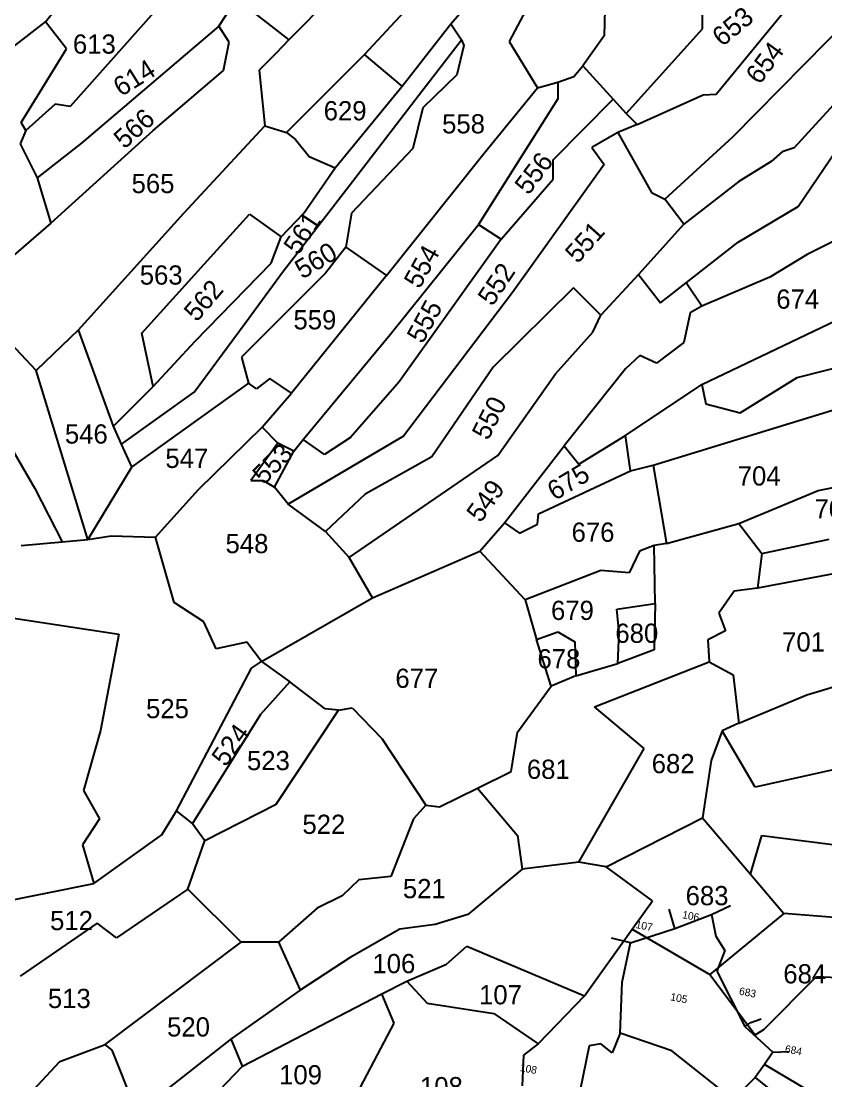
# Model space of a CAD drawing. Header units: metres. Extents: x 291362 to 296970, y 2012513 to 2016467.
# Drawn here: x 293401 to 293786, y 2015023 to 2015529 of the extents above; entities that cross this region are included whole.
import ezdxf
from ezdxf.enums import TextEntityAlignment as Align

# ---------------------------------------------------------------- set-up
doc = ezdxf.new("R2010")
doc.units = ezdxf.units.M
doc.layers.add('POLY_PARCEL', color=6, linetype='Continuous')
doc.layers.add('TEXT_PARCEL', color=7, linetype='Continuous')
doc.styles.add('TEXT_MAP', font='')
doc.styles.get('TEXT_MAP').set_extended_font_data('Kruti Dev 050')

msp = doc.modelspace()

# ---------------------------------------------------------------- linework, layer by layer
at = {"layer": 'POLY_PARCEL'}
for p, q in [((293529.46, 2015520.62), (293574.45, 2015566.13)), ((293606.97, 2015528.2), (293627.57, 2015552.04)), ((293681.01, 2015550.84), (293680.35, 2015522.56)), ((293727.41, 2015525.85), (293727.41, 2015549.53)), ((293741.88, 2015474.23), (293813.02, 2015546.26)), ((293496.07, 2015527.05), (293504.52, 2015540.12)), ((293504.52, 2015540.12), (293529.46, 2015520.62)), ((293413.06, 2015529.23), (293417.65, 2015534.84)), ((293565.78, 2015513.58), (293586.92, 2015536.33)), ((293644.11, 2015537.09), (293634.9, 2015519.75)), ((293733.99, 2015494.61), (293768.53, 2015536.7)), ((293464.95, 2015533.62), (293424.83, 2015488.65)), ((293827.83, 2015530.81), (293771.17, 2015468.96)), ((293356.45, 2015485.71), (293413.06, 2015529.23)), ((293423.21, 2015516.28), (293413.06, 2015529.23)), ((293496.07, 2015527.05), (293430.48, 2015471.25)), ((293500.95, 2015519.47), (293496.07, 2015527.05)), ((293583.66, 2015498.41), (293606.97, 2015528.2)), ((293606.97, 2015528.2), (293612.08, 2015520.55)), ((293690.88, 2015485.41), (293727.41, 2015525.85)), ((293498.24, 2015505.92), (293500.95, 2015519.47)), ((293529.46, 2015520.62), (293523.49, 2015514.12)), ((293591.48, 2015494), (293612.08, 2015520.55)), ((293612.08, 2015520.55), (293613.16, 2015517.84)), ((293634.9, 2015519.75), (293648.45, 2015497.54)), ((293680.35, 2015522.56), (293670.16, 2015508.09)), ((293401.52, 2015481.07), (293423.21, 2015516.28)), ((293523.49, 2015514.12), (293515.36, 2015505.99)), ((293613.16, 2015517.84), (293609.91, 2015503.76)), ((293528.37, 2015476.19), (293565.78, 2015513.58)), ((293583.66, 2015498.41), (293565.78, 2015513.58)), ((293464.63, 2015477.21), (293498.24, 2015505.92)), ((293515.36, 2015505.99), (293518.07, 2015479.44)), ((293665.8, 2015502.96), (293670.16, 2015508.09)), ((293670.16, 2015508.09), (293684.65, 2015492.23)), ((293609.91, 2015503.76), (293593.65, 2015488.05)), ((293648.45, 2015497.54), (293658.21, 2015500.25)), ((293658.21, 2015500.25), (293658.16, 2015492.38)), ((293658.21, 2015500.25), (293665.8, 2015502.96)), ((293551.68, 2015459.4), (293583.66, 2015498.41)), ((293560.04, 2015452.83), (293591.48, 2015494)), ((293622.92, 2015466.37), (293648.45, 2015497.54)), ((293696.15, 2015480.14), (293727.73, 2015494.28)), ((293727.73, 2015494.28), (293733.99, 2015494.61)), ((293417.79, 2015489.74), (293403.69, 2015477.28)), ((293424.83, 2015488.65), (293417.79, 2015489.74)), ((293658.16, 2015492.38), (293620.21, 2015432.24)), ((293655.99, 2015463.12), (293684.65, 2015492.23)), ((293684.65, 2015492.23), (293690.88, 2015485.41)), ((293593.65, 2015488.05), (293588.77, 2015468.54)), ((293690.88, 2015485.41), (293696.15, 2015480.14)), ((293403.69, 2015477.28), (293401.52, 2015481.07)), ((293479.27, 2015437.66), (293518.07, 2015479.44)), ((293518.07, 2015479.44), (293528.37, 2015476.19)), ((293696.15, 2015480.14), (293686.94, 2015476.2)), ((293403.69, 2015477.28), (293400.98, 2015470.78)), ((293415.62, 2015432.85), (293464.63, 2015477.21)), ((293528.37, 2015476.19), (293532.71, 2015472.94)), ((293686.94, 2015476.2), (293674.42, 2015469.08)), ((293686.94, 2015476.2), (293703.06, 2015447.59)), ((293709.31, 2015444.3), (293741.88, 2015474.23)), ((293400.98, 2015470.78), (293409.11, 2015454.52)), ((293430.48, 2015471.25), (293409.11, 2015454.52)), ((293532.71, 2015472.94), (293539.21, 2015464.82)), ((293588.77, 2015468.54), (293559.5, 2015437.66)), ((293674.42, 2015469.08), (293680.38, 2015460.96)), ((293771.17, 2015468.96), (293765.57, 2015466.99)), ((293539.21, 2015464.82), (293551.68, 2015459.4)), ((293576.3, 2015407.86), (293622.92, 2015466.37)), ((293765.57, 2015466.99), (293760.31, 2015462.39)), ((293773.15, 2015440.88), (293791.58, 2015468.17)), ((293536.73, 2015437.66), (293551.68, 2015459.4)), ((293680.38, 2015460.96), (293636.47, 2015399.74)), ((293655.99, 2015453.91), (293655.99, 2015463.12)), ((293760.31, 2015462.39), (293744.84, 2015452.85)), ((293409.11, 2015454.52), (293415.62, 2015432.85)), ((293631.05, 2015425.2), (293655.99, 2015453.91)), ((293526.43, 2015409.49), (293560.04, 2015452.83)), ((293744.84, 2015452.85), (293718.52, 2015432.46)), ((293703.06, 2015447.59), (293709.31, 2015444.3)), ((293718.52, 2015432.46), (293709.31, 2015444.3)), ((293744.53, 2015423.78), (293773.15, 2015440.88)), ((293428.85, 2015381.86), (293479.27, 2015437.66)), ((293489.03, 2015413.28), (293510.71, 2015437.12)), ((293510.71, 2015437.12), (293525.89, 2015426.28)), ((293525.89, 2015426.28), (293536.73, 2015437.66)), ((293559.5, 2015437.66), (293556.79, 2015421.41)), ((293816.25, 2015437.26), (293777.43, 2015417.86)), ((293415.62, 2015432.85), (293375.5, 2015398.18)), ((293577.93, 2015379.69), (293620.21, 2015432.24)), ((293620.21, 2015432.24), (293631.05, 2015425.2)), ((293718.52, 2015432.46), (293696.82, 2015408.32)), ((293521.01, 2015413.82), (293525.89, 2015426.28)), ((293631.05, 2015425.2), (293582.27, 2015356.94)), ((293719.52, 2015404.38), (293744.53, 2015423.78)), ((293556.79, 2015421.41), (293547.03, 2015408.95)), ((293556.79, 2015421.41), (293576.3, 2015407.86)), ((293777.43, 2015417.86), (293759.66, 2015407.01)), ((293459.21, 2015380.23), (293489.03, 2015413.28)), ((293484.69, 2015376.44), (293521.01, 2015413.82)), ((293547.03, 2015408.95), (293506.92, 2015368.86)), ((293508.54, 2015385.11), (293526.43, 2015409.49)), ((293576.3, 2015407.86), (293530.77, 2015351.52)), ((293696.82, 2015408.32), (293678.76, 2015388.9)), ((293696.82, 2015408.32), (293707.35, 2015394.84)), ((293707.35, 2015394.84), (293719.52, 2015404.38)), ((293727.09, 2015393.2), (293719.52, 2015404.38)), ((293759.66, 2015407.01), (293727.09, 2015393.2)), ((293636.47, 2015399.74), (293584.43, 2015330.93)), ((293665.75, 2015401.9), (293627.26, 2015363.98)), ((293678.76, 2015388.9), (293665.75, 2015401.9)), ((293408.67, 2015362.47), (293378.55, 2015394.38)), ((293727.09, 2015393.2), (293721.5, 2015389.91)), ((293674.96, 2015380.77), (293678.76, 2015388.9)), ((293721.5, 2015389.91), (293718.53, 2015375.77)), ((293484.15, 2015352.06), (293508.54, 2015385.11)), ((293727.09, 2015355.71), (293791.25, 2015386.29)), ((293428.85, 2015381.86), (293408.67, 2015362.47)), ((293445.66, 2015335.81), (293428.85, 2015381.86)), ((293464.63, 2015354.77), (293459.21, 2015380.23)), ((293536.44, 2015329.45), (293577.93, 2015379.69)), ((293657.07, 2015360.73), (293674.96, 2015380.77)), ((293464.63, 2015354.77), (293484.69, 2015376.44)), ((293718.53, 2015375.77), (293705.37, 2015365.9)), ((293506.92, 2015368.86), (293510.17, 2015356.39)), ((293697.48, 2015369.52), (293690.57, 2015363.27)), ((293705.37, 2015365.9), (293697.48, 2015369.52)), ((293772.72, 2015359.04), (293820.61, 2015371.14)), ((293433.34, 2015281.6), (293408.67, 2015362.47)), ((293627.26, 2015363.98), (293597.99, 2015321.18)), ((293690.57, 2015363.27), (293661.28, 2015326.44)), ((293520.47, 2015358.56), (293513.96, 2015353.69)), ((293530.77, 2015351.52), (293520.47, 2015358.56)), ((293582.27, 2015356.94), (293558.96, 2015330.39)), ((293629.43, 2015321.72), (293657.07, 2015360.73)), ((293745.35, 2015342.21), (293772.72, 2015359.04)), ((293445.66, 2015335.81), (293464.63, 2015354.77)), ((293449.45, 2015327.14), (293484.15, 2015352.06)), ((293510.17, 2015356.39), (293454.33, 2015316.3)), ((293513.96, 2015353.69), (293510.17, 2015356.39)), ((293690.57, 2015331.38), (293727.09, 2015355.71)), ((293727.09, 2015355.71), (293729.03, 2015346.42)), ((293382.18, 2015350.14), (293407.94, 2015305.9)), ((293516.67, 2015335.27), (293530.77, 2015351.52)), ((293703.75, 2015317.1), (293791.12, 2015343.85)), ((293729.03, 2015346.42), (293745.35, 2015342.21)), ((293449.45, 2015327.14), (293445.66, 2015335.81)), ((293486.32, 2015305.47), (293516.67, 2015335.27)), ((293524.26, 2015327.68), (293516.67, 2015335.27)), ((293454.33, 2015316.3), (293449.45, 2015327.14)), ((293524.26, 2015327.68), (293511.25, 2015309.8)), ((293531.85, 2015323.89), (293524.26, 2015327.68)), ((293584.43, 2015330.93), (293529.14, 2015298.43)), ((293531.85, 2015323.89), (293536.44, 2015329.45)), ((293546.49, 2015322.26), (293536.44, 2015329.45)), ((293558.96, 2015330.39), (293546.49, 2015322.26)), ((293668.19, 2015317.57), (293690.57, 2015331.38)), ((293692.9, 2015314.39), (293690.57, 2015331.38)), ((293522.64, 2015306.55), (293531.85, 2015323.89)), ((293558.41, 2015272.96), (293629.43, 2015321.72)), ((293632.73, 2015289.47), (293661.28, 2015326.44)), ((293661.28, 2015326.44), (293668.19, 2015317.57)), ((293597.99, 2015321.18), (293566, 2015303.3)), ((293692.9, 2015314.39), (293703.75, 2015317.1)), ((293703.75, 2015317.1), (293710.25, 2015279.72)), ((293454.33, 2015316.3), (293433.34, 2015281.6)), ((293648.99, 2015293.8), (293692.9, 2015314.39)), ((293511.25, 2015309.8), (293517.21, 2015309.8)), ((293517.21, 2015309.8), (293522.64, 2015306.55)), ((293529.14, 2015298.43), (293522.64, 2015306.55)), ((293782.7, 2015304.93), (293805.33, 2015309.66)), ((293407.94, 2015305.9), (293421.01, 2015280.48)), ((293465.72, 2015282.71), (293486.32, 2015305.47)), ((293566, 2015303.3), (293547.03, 2015285.42)), ((293744.8, 2015289.15), (293782.7, 2015304.93)), ((293547.03, 2015285.42), (293529.14, 2015298.43)), ((293648.45, 2015288.93), (293648.99, 2015293.8)), ((293620.81, 2015275.92), (293632.73, 2015289.47)), ((293632.73, 2015289.47), (293639.78, 2015284.59)), ((293639.78, 2015284.59), (293648.45, 2015288.93)), ((293710.25, 2015279.72), (293744.8, 2015289.15)), ((293744.8, 2015289.15), (293755.86, 2015274.95)), ((293421.01, 2015280.48), (293433.34, 2015281.6)), ((293433.34, 2015281.6), (293444.58, 2015283.26)), ((293444.58, 2015283.26), (293465.72, 2015282.71)), ((293474.71, 2015251.44), (293465.72, 2015282.71)), ((293547.03, 2015285.42), (293558.41, 2015272.96)), ((293755.86, 2015274.95), (293787.96, 2015281.79)), ((293401.41, 2015278.7), (293421.01, 2015280.48)), ((293569.58, 2015253.61), (293620.81, 2015275.92)), ((293642.49, 2015252.63), (293620.81, 2015275.92)), ((293697.24, 2015275.92), (293692.36, 2015265.63)), ((293704.29, 2015278.63), (293697.24, 2015275.92)), ((293710.25, 2015279.72), (293704.29, 2015278.63)), ((293704.83, 2015251), (293704.29, 2015278.63)), ((293569.58, 2015253.61), (293558.41, 2015272.96)), ((293755.86, 2015274.95), (293753.68, 2015258.36)), ((293821.04, 2015270.98), (293753.68, 2015258.36)), ((293678.81, 2015266.71), (293642.49, 2015252.63)), ((293692.36, 2015265.63), (293678.81, 2015266.71)), ((293742.62, 2015256.78), (293735.26, 2015246.26)), ((293753.68, 2015258.36), (293742.62, 2015256.78)), ((293488.81, 2015242.23), (293474.71, 2015251.44)), ((293516.45, 2015223.27), (293569.58, 2015253.61)), ((293642.49, 2015252.63), (293647.91, 2015233.67)), ((293686.4, 2015248.29), (293704.83, 2015251)), ((293704.83, 2015251), (293704.29, 2015228.79)), ((293373.34, 2015247.65), (293448.15, 2015236.28)), ((293687.48, 2015236.92), (293686.4, 2015248.29)), ((293735.26, 2015246.26), (293738.41, 2015237.85)), ((293494.77, 2015229.23), (293488.81, 2015242.23)), ((293448.15, 2015236.28), (293439.48, 2015190.22)), ((293647.91, 2015233.67), (293658.21, 2015237.46)), ((293658.21, 2015237.46), (293666.34, 2015232.58)), ((293686.94, 2015222.29), (293687.48, 2015236.92)), ((293738.41, 2015237.85), (293729.99, 2015233.64)), ((293509.41, 2015232.48), (293494.77, 2015229.23)), ((293516.45, 2015223.27), (293509.41, 2015232.48)), ((293654.96, 2015211.45), (293647.91, 2015233.67)), ((293666.34, 2015232.58), (293666.88, 2015216.33)), ((293729.99, 2015233.64), (293730.52, 2015223.12)), ((293704.29, 2015228.79), (293686.94, 2015222.29)), ((293511.58, 2015220.02), (293516.45, 2015223.27)), ((293516.45, 2015223.27), (293530.01, 2015213.52)), ((293666.88, 2015216.33), (293686.94, 2015222.29)), ((293675.79, 2015201.56), (293730.52, 2015223.12)), ((293730.52, 2015223.12), (293742.1, 2015216.81)), ((293777.36, 2015207.34), (293821.57, 2015220.49)), ((293475.8, 2015151.76), (293511.58, 2015220.02)), ((293666.88, 2015216.33), (293654.96, 2015211.45)), ((293742.1, 2015216.81), (293744.73, 2015193.67)), ((293530.01, 2015213.52), (293515.91, 2015197.81)), ((293546.81, 2015200.52), (293530.01, 2015213.52)), ((293638.95, 2015189.46), (293654.96, 2015211.45)), ((293744.73, 2015193.67), (293777.36, 2015207.34)), ((293523.5, 2015155.01), (293553.32, 2015199.98)), ((293553.32, 2015199.98), (293546.81, 2015200.52)), ((293553.32, 2015199.98), (293559.82, 2015201.06)), ((293559.82, 2015201.06), (293573.92, 2015186.43)), ((293699.47, 2015181.57), (293675.79, 2015201.56)), ((293515.91, 2015197.81), (293483.39, 2015145.8)), ((293439.48, 2015190.22), (293431.35, 2015161.51)), ((293736.83, 2015189.98), (293731.57, 2015175.78)), ((293744.73, 2015193.67), (293736.83, 2015189.98)), ((293752.62, 2015163.16), (293736.83, 2015189.98)), ((293573.92, 2015186.43), (293595.06, 2015154.47)), ((293635.79, 2015170.52), (293638.95, 2015189.46)), ((293858.93, 2015186.83), (293752.62, 2015163.16)), ((293668.28, 2015127.17), (293699.47, 2015181.57)), ((293731.57, 2015175.78), (293727.36, 2015148.43)), ((293619.74, 2015162.63), (293635.79, 2015170.52)), ((293431.35, 2015161.51), (293438.94, 2015147.97)), ((293601.58, 2015153.69), (293619.74, 2015162.63)), ((293619.74, 2015162.63), (293638.95, 2015140.02)), ((293489.35, 2015137.67), (293523.5, 2015155.01)), ((293595.06, 2015154.47), (293589.09, 2015147.97)), ((293595.06, 2015154.47), (293601.58, 2015153.69)), ((293468.75, 2015140.38), (293475.8, 2015151.76)), ((293483.39, 2015145.8), (293475.8, 2015151.76)), ((293438.94, 2015147.97), (293430.8, 2015135.51)), ((293483.39, 2015145.8), (293489.35, 2015137.67)), ((293589.09, 2015147.97), (293578.25, 2015120.34)), ((293681.29, 2015125), (293727.36, 2015148.43)), ((293727.36, 2015148.43), (293750.33, 2015121.45)), ((293436.23, 2015117.09), (293468.75, 2015140.38)), ((293638.95, 2015140.02), (293641.18, 2015123.92)), ((293750.33, 2015121.45), (293755.78, 2015140.02)), ((293755.78, 2015140.02), (293859.46, 2015126.87)), ((293430.8, 2015135.51), (293436.23, 2015117.09)), ((293481.22, 2015114.38), (293489.35, 2015137.67)), ((293641.18, 2015123.92), (293615.16, 2015102.25)), ((293668.28, 2015127.17), (293641.18, 2015123.92)), ((293681.29, 2015125), (293668.28, 2015127.17)), ((293703.52, 2015108.75), (293681.29, 2015125)), ((293563.07, 2015118.71), (293554.94, 2015111.13)), ((293578.25, 2015120.34), (293563.07, 2015118.71)), ((293750.33, 2015121.45), (293766.31, 2015102.67)), ((293382.56, 2015106.25), (293436.23, 2015117.09)), ((293481.22, 2015114.38), (293447.07, 2015091.08)), ((293506.7, 2015088.91), (293481.22, 2015114.38)), ((293554.94, 2015111.13), (293543.02, 2015105.17)), ((293693.76, 2015095.21), (293703.52, 2015108.75)), ((293543.02, 2015105.17), (293524.59, 2015088.91)), ((293714.12, 2015095.55), (293711.45, 2015104.71)), ((293731.77, 2015102.27), (293740.81, 2015106.43)), ((293615.16, 2015102.25), (293599.44, 2015097.37)), ((293714.12, 2015095.55), (293731.77, 2015102.27)), ((293766.31, 2015102.67), (293730.96, 2015073.54)), ((293731.77, 2015102.27), (293733.71, 2015091.88)), ((293811.69, 2015099.01), (293766.31, 2015102.67)), ((293437.85, 2015098.12), (293400.99, 2015072.66)), ((293447.07, 2015091.08), (293437.85, 2015098.12)), ((293582.63, 2015095.21), (293558.78, 2015081.66)), ((293599.44, 2015097.37), (293582.63, 2015095.21)), ((293670.99, 2015063.24), (293693.76, 2015095.21)), ((293692.98, 2015088.69), (293714.12, 2015095.55)), ((293693.76, 2015095.21), (293730.96, 2015073.54)), ((293441.69, 2015039.94), (293506.7, 2015088.91)), ((293524.59, 2015088.91), (293506.7, 2015088.91)), ((293524.59, 2015088.91), (293534.93, 2015065.95)), ((293692.98, 2015088.69), (293683.89, 2015090.92)), ((293688.95, 2015069.86), (293692.98, 2015088.69)), ((293733.71, 2015091.88), (293738.06, 2015084.95)), ((293604.86, 2015078.41), (293614.62, 2015087.08)), ((293614.62, 2015087.08), (293670.99, 2015063.24)), ((293738.06, 2015084.95), (293734.2, 2015075.02)), ((293558.78, 2015081.66), (293534.93, 2015065.95)), ((293585.89, 2015070.28), (293604.86, 2015078.41)), ((293730.96, 2015073.54), (293752.53, 2015044.61)), ((293734.2, 2015075.02), (293747.7, 2015048.7)), ((293573.96, 2015064.32), (293585.89, 2015070.28)), ((293585.89, 2015070.28), (293595.65, 2015059.78)), ((293687.99, 2015045.43), (293688.95, 2015069.86)), ((293756.74, 2015047.24), (293782.01, 2015072.49)), ((293782.01, 2015072.49), (293819.9, 2015070.91)), ((293534.93, 2015065.95), (293501.86, 2015042.65)), ((293507.28, 2015029.65), (293573.96, 2015064.32)), ((293579.92, 2015050.24), (293573.96, 2015064.32)), ((293670.99, 2015063.24), (293648.77, 2015040.28)), ((293595.65, 2015059.78), (293627.63, 2015054.91)), ((293627.63, 2015054.91), (293648.77, 2015040.28)), ((293550.11, 2014993.89), (293579.92, 2015050.24)), ((293747.7, 2015048.7), (293750.46, 2015050.55)), ((293747.7, 2015048.7), (293761.04, 2015036.35)), ((293750.46, 2015050.55), (293755.42, 2015052.35)), ((293687.99, 2015045.43), (293684.21, 2015036.03)), ((293712.75, 2015037), (293687.99, 2015045.43)), ((293752.53, 2015044.61), (293756.74, 2015047.24)), ((293420.01, 2015031.82), (293441.69, 2015039.94)), ((293444.94, 2015037.24), (293441.69, 2015039.94)), ((293501.86, 2015042.65), (293456.87, 2015007.44)), ((293507.28, 2015029.65), (293501.86, 2015042.65)), ((293648.77, 2015040.28), (293641.73, 2015034.86)), ((293673.11, 2015039.35), (293663.91, 2014993.69)), ((293678.82, 2015040.41), (293673.11, 2015039.35)), ((293684.21, 2015036.03), (293678.82, 2015040.41)), ((293456.87, 2015007.44), (293444.94, 2015037.24)), ((293641.73, 2015034.86), (293641.18, 2015020.23)), ((293742.14, 2015013.66), (293712.75, 2015037)), ((293761.04, 2015036.35), (293757.1, 2015030.41)), ((293761.04, 2015036.35), (293768.84, 2015036.6)), ((293403.2, 2015013.94), (293420.01, 2015031.82)), ((293480.72, 2015002.02), (293507.28, 2015029.65)), ((293757.1, 2015030.41), (293752.67, 2015024.29)), ((293784.12, 2015014.36), (293757.1, 2015030.41)), ((293752.67, 2015024.29), (293742.14, 2015013.66)), ((293752.67, 2015024.29), (293763.41, 2015015.48))]:
    msp.add_line(p, q, dxfattribs=at)

# ---------------------------------------------------------------- texts
at = {"layer": 'TEXT_PARCEL', "style": 'TEXT_MAP'}
for s, height, rotation, p in [('653', 9.19, 39.5943, (293741.79, 2015527.02)), ('654', 9.19, 53.411, (293757.15, 2015509.67)), ('614', 9.19, 31.9903, (293455.52, 2015502.47)), ('566', 9.19, 41.6169, (293455.44, 2015478.23)), ('556', 9.19, 53.1141, (293646.64, 2015456.84)), ('561', 9.19, 56.2946, (293535.86, 2015428.2)), ('551', 9.19, 48.3499, (293671.11, 2015423.82)), ('560', 9.19, 30.949, (293542.4, 2015415.08)), ('554', 9.19, 60.9311, (293593.08, 2015412.17)), ('552', 9.19, 56.2946, (293628.77, 2015403.78)), ('562', 9.19, 49.3822, (293488.66, 2015395.98)), ('555', 9.19, 61.3756, (293594.45, 2015385.92)), ('550', 9.19, 63.4217, (293625.32, 2015339.77)), ('553', 9.19, 44.9833, (293521.66, 2015317.86)), ('675', 9.19, 30.949, (293663.17, 2015309.15)), ('549', 9.19, 53.9567, (293623.54, 2015300.14)), ('524', 9.19, 53.9568, (293501.59, 2015183.39)), ('106', 3.638, 349.1934, (293721.82, 2015101.49)), ('107', 3.638, 349.1934, (293699.54, 2015096.78)), ('105', 3.638, 349.1934, (293716.15, 2015062.21)), ('683', 3.638, 349.1934, (293748.98, 2015064.94)), ('684', 3.638, 349.1934, (293770.95, 2015037.31)), ('108', 3.638, 349.1934, (293644.16, 2015028.39))]:
    msp.add_text(s, height=height, rotation=rotation, dxfattribs=at).set_placement(p, align=Align.MIDDLE)
for s, p in [('613', (293436.47, 2015518.56)), ('629', (293556.44, 2015486.66)), ('558', (293613.08, 2015480.4)), ('565', (293464.53, 2015451.85)), ('563', (293468.44, 2015408.08)), ('674', (293772.93, 2015396.57)), ('559', (293541.97, 2015386.68)), ('546', (293432.63, 2015332.04)), ('547', (293480.69, 2015320.32)), ('704', (293754.5, 2015311.98)), ('703', (293791.24, 2015296.23)), ('676', (293675.02, 2015285.07)), ('548', (293509.47, 2015279.62)), ('679', (293665.18, 2015247.68)), ('680', (293695.98, 2015236.74)), ('701', (293775.74, 2015232.57)), ('678', (293658.71, 2015224.54)), ('677', (293590.73, 2015215.19)), ('525', (293471.45, 2015200.69)), ('523', (293519.74, 2015175.84)), ('681', (293653.64, 2015171.67)), ('682', (293713.35, 2015174.37)), ('522', (293546.26, 2015145.34)), ('521', (293594.32, 2015114.59)), ('683', (293729.58, 2015111.22)), ('512', (293425.54, 2015099.31)), ('106', (293579.76, 2015078.72)), ('684', (293776.31, 2015073.83)), ('107', (293630.75, 2015063.82)), ('513', (293424.5, 2015062.05)), ('520', (293481.51, 2015048.43)), ('109', (293535.11, 2015025.56)), ('108', (293602.49, 2015019.84))]:
    msp.add_text(s, height=9.19, dxfattribs=at).set_placement(p, align=Align.MIDDLE)

doc.saveas('drawing.dxf')
